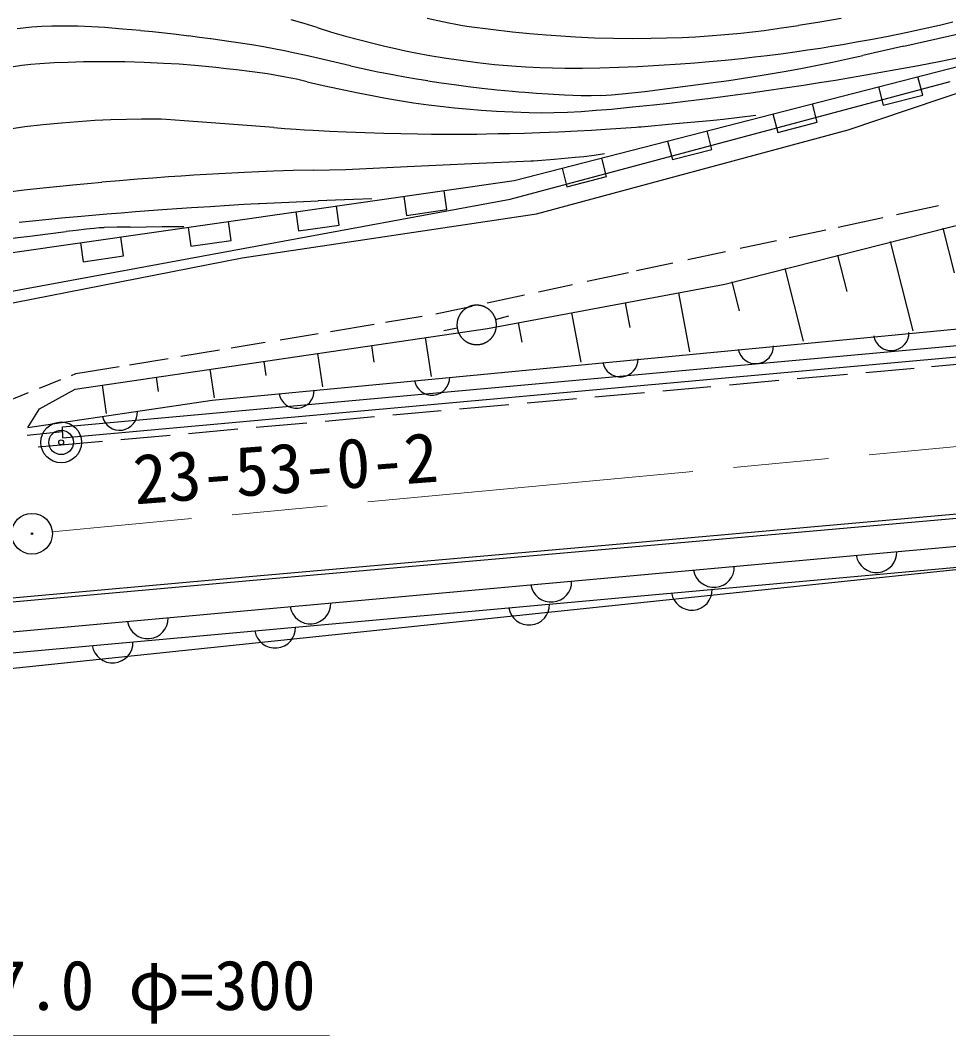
# Model space of a CAD drawing. Units: millimetres, scale not verified. Extents: x 40000 to 680000, y 20000 to 380000.
# Drawn here: x 268104 to 302213, y 277777 to 315108 of the extents above; entities that cross this region are included whole.
import ezdxf
from ezdxf.enums import TextEntityAlignment as Align

# ---------------------------------------------------------------- set-up
doc = ezdxf.new("R2010")
doc.units = ezdxf.units.MM
doc.header["$LTSCALE"] = 1000
doc.linetypes.add('CHAIN', pattern=[18.5, 12, -1.5, 3.5, -1.5])
for name, color, linetype, lineweight in [('M-BGD', 7, 'Continuous', 25), ('M-BMK', 2, 'CHAIN', 13), ('M-BMK-SRVR', 3, 'Continuous', 25), ('M-STR-HTXT', 7, 'Continuous', 13)]:
    doc.layers.add(name, color=color, linetype=linetype, lineweight=lineweight)
doc.styles.add('ＭＳ ゴシック', font='')
doc.styles.get('ＭＳ ゴシック').set_extended_font_data('MS Gothic')

msp = doc.modelspace()

# ---------------------------------------------------------------- linework, layer by layer
at = {"layer": 'M-BGD'}
for p, q in [((278536, 314986), (278056, 315120)), ((283049, 315188), (283450, 315098)), ((283450, 315098), (283851, 315012)), ((297478, 315052), (298258, 315187)), ((268524, 314851), (267992, 314798)), ((268890, 314877), (268524, 314850)), ((269257, 314892), (268890, 314877)), ((269739, 314897), (269257, 314892)), ((270222, 314890), (269739, 314897)), ((270715, 314870), (270222, 314889)), ((271207, 314838), (270715, 314870)), ((271864, 314786), (271207, 314838)), ((272521, 314728), (271864, 314786)), ((272960, 314684), (272521, 314726)), ((279013, 314838), (278536, 314986)), ((279013, 314838), (279533, 314676)), ((283852, 315013), (284100, 314963)), ((284100, 314963), (284349, 314919)), ((284349, 314919), (284599, 314881)), ((284599, 314882), (285395, 314777)), ((285395, 314777), (286193, 314686)), ((295007, 314680), (295438, 314735)), ((295438, 314735), (296068, 314825)), ((296068, 314825), (296697, 314922)), ((296696, 314923), (297478, 315052)), ((300561, 314159), (304334, 315007)), ((300634, 314659), (301255, 314793)), ((301255, 314793), (301876, 314934)), ((301876, 314934), (302367, 315051)), ((273399, 314636), (272960, 314684)), ((273844, 314583), (273399, 314636)), ((274289, 314529), (273844, 314583)), ((274693, 314480), (274289, 314531)), ((275097, 314426), (274693, 314480)), ((275852, 314318), (275098, 314425)), ((279533, 314676), (280057, 314527)), ((280057, 314526), (280579, 314387)), ((280579, 314387), (281102, 314253)), ((286193, 314685), (286807, 314624)), ((286250, 309212), (306719, 314488)), ((286807, 314624), (287422, 314570)), ((287422, 314572), (287959, 314532)), ((287959, 314532), (288496, 314500)), ((288496, 314497), (289198, 314466)), ((289198, 314466), (289901, 314446)), ((289901, 314447), (290590, 314440)), ((290590, 314440), (291279, 314446)), ((291279, 314446), (291849, 314459)), ((291849, 314459), (292419, 314480)), ((292419, 314479), (292906, 314502)), ((292906, 314502), (293392, 314533)), ((293391, 314534), (293983, 314580)), ((293983, 314580), (294574, 314634)), ((294574, 314633), (295007, 314680)), ((298829, 314313), (299340, 314405)), ((299340, 314403), (299988, 314527)), ((299988, 314527), (300634, 314658)), ((276605, 314203), (275852, 314318)), ((277044, 314131), (276606, 314206)), ((277480, 314048), (277044, 314131)), ((277805, 313981), (277480, 314047)), ((278130, 313912), (277805, 313981)), ((281101, 314255), (281495, 314158)), ((281495, 314158), (281890, 314067)), ((281890, 314067), (282254, 313988)), ((282254, 313988), (282619, 313916)), ((296052, 313880), (296561, 313950)), ((296561, 313949), (297030, 314017)), ((297030, 314017), (297499, 314088)), ((297499, 314089), (297908, 314154)), ((297908, 314154), (298317, 314223)), ((298316, 314223), (298829, 314313)), ((299808, 313989), (299056, 313819)), ((300561, 314159), (299808, 313989)), ((270986, 313583), (270424, 313576)), ((271468, 313582), (270986, 313582)), ((271949, 313575), (271468, 313582)), ((272655, 313556), (271949, 313577)), ((278605, 313811), (278129, 313914)), ((279080, 313707), (278605, 313811)), ((279660, 313574), (279080, 313705)), ((282619, 313913), (283147, 313817)), ((283147, 313817), (283677, 313727)), ((283677, 313729), (284289, 313636)), ((284289, 313636), (284902, 313556)), ((292884, 313547), (293407, 313591)), ((293407, 313589), (294006, 313646)), ((294006, 313646), (294605, 313707)), ((294605, 313708), (295073, 313760)), ((295073, 313760), (295541, 313816)), ((295542, 313815), (296052, 313880)), ((297942, 313568), (298499, 313693)), ((298499, 313693), (299055, 313819)), ((301099, 313450), (301928, 313608)), ((301928, 313608), (302509, 313724)), ((268158, 313441), (267786, 313389)), ((268491, 313479), (268158, 313441)), ((268826, 313507), (268491, 313479)), ((269343, 313538), (268826, 313507)), ((269862, 313559), (269343, 313538)), ((270424, 313576), (269862, 313561)), ((273360, 313525), (272655, 313556)), ((273938, 313489), (273360, 313524)), ((274516, 313444), (273938, 313489)), ((274903, 313407), (274516, 313443)), ((275290, 313369), (274903, 313407)), ((275671, 313329), (275290, 313369)), ((276051, 313285), (275671, 313329)), ((276621, 313215), (276051, 313286)), ((277190, 313135), (276621, 313215)), ((280240, 313438), (279660, 313574)), ((280240, 313438), (280630, 313347)), ((280630, 313347), (281021, 313261)), ((281021, 313262), (281241, 313216)), ((281241, 313216), (281463, 313172)), ((284902, 313555), (285530, 313488)), ((285530, 313488), (286159, 313434)), ((286159, 313435), (286680, 313400)), ((286680, 313400), (287202, 313374)), ((287203, 313374), (287655, 313359)), ((287655, 313359), (288108, 313352)), ((288108, 313350), (288754, 313352)), ((288754, 313352), (289399, 313362)), ((289399, 313363), (290088, 313384)), ((290088, 313384), (290777, 313415)), ((290777, 313414), (291569, 313458)), ((291569, 313458), (292361, 313507)), ((292360, 313509), (292884, 313547)), ((295728, 313153), (296236, 313242)), ((296236, 313242), (296846, 313352)), ((296846, 313352), (297456, 313467)), ((297455, 313467), (297699, 313516)), ((297699, 313516), (297942, 313568)), ((299717, 313197), (300270, 313296)), ((300270, 313296), (301099, 313450)), ((277518, 313082), (277190, 313134)), ((277844, 313023), (277518, 313082)), ((278247, 312940), (277844, 313022)), ((278647, 312848), (278247, 312940)), ((278647, 312851), (279231, 312714)), ((281462, 313174), (281849, 313101)), ((281849, 313101), (282235, 313030)), ((282235, 313030), (282654, 312957)), ((282654, 312957), (283074, 312889)), ((283074, 312888), (283561, 312813)), ((286103, 308531), (302272, 312859)), ((293564, 312816), (293849, 312856)), ((293849, 312856), (294134, 312897)), ((294134, 312897), (294676, 312981)), ((294676, 312981), (295219, 313068)), ((295219, 313068), (295728, 313153)), ((297468, 312817), (298058, 312912)), ((298058, 312912), (298611, 313005)), ((298611, 313005), (299164, 313099)), ((299164, 313100), (299717, 313197)), ((301259, 312358), (301084, 313035)), ((279231, 312714), (279818, 312587)), ((279819, 312586), (280458, 312454)), ((283561, 312813), (284048, 312743)), ((284048, 312743), (284553, 312676)), ((284553, 312676), (285059, 312616)), ((285060, 312614), (285624, 312553)), ((285624, 312553), (286189, 312498)), ((286189, 312498), (286416, 312479)), ((286416, 312479), (286643, 312460)), ((286643, 312462), (287067, 312431)), ((290212, 312406), (291050, 312496)), ((291050, 312496), (291886, 312597)), ((291886, 312597), (292725, 312705)), ((292725, 312705), (293564, 312816)), ((294945, 312443), (295521, 312524)), ((295521, 312524), (296199, 312623)), ((296199, 312623), (296877, 312725)), ((296877, 312725), (297468, 312817)), ((298523, 311082), (303507, 312758)), ((299632, 312661), (299806, 311983)), ((280458, 312454), (281098, 312326)), ((281098, 312327), (281459, 312257)), ((281459, 312257), (281821, 312191)), ((281821, 312192), (282187, 312130)), ((282187, 312130), (282554, 312075)), ((287067, 312431), (287492, 312401)), ((287492, 312399), (288100, 312364)), ((288100, 312364), (288709, 312342)), ((288710, 312344), (289072, 312341)), ((289072, 312341), (289435, 312351)), ((289435, 312348), (289824, 312370)), ((289824, 312370), (290213, 312404)), ((291953, 312066), (292541, 312135)), ((292541, 312136), (293456, 312249)), ((293456, 312249), (294370, 312366)), ((294370, 312367), (294945, 312443)), ((299806, 311983), (301259, 312358)), ((282554, 312074), (283099, 312001)), ((283099, 312001), (283645, 311936)), ((283645, 311935), (284062, 311891)), ((284062, 311891), (284480, 311852)), ((284481, 311851), (285039, 311807)), ((285039, 311807), (285597, 311769)), ((285597, 311772), (286200, 311739)), ((286200, 311739), (286804, 311718)), ((286804, 311716), (287257, 311710)), ((287257, 311710), (287711, 311716)), ((287712, 311715), (288209, 311732)), ((288209, 311732), (288705, 311758)), ((288705, 311758), (289266, 311798)), ((289266, 311798), (289826, 311846)), ((289826, 311845), (290595, 311921)), ((290595, 311921), (291364, 312001)), ((291364, 312001), (291953, 312066)), ((297386, 311359), (297211, 312037)), ((270227, 311379), (269612, 311330)), ((270842, 311418), (270227, 311379)), ((271426, 311446), (270842, 311419)), ((272011, 311463), (271426, 311446)), ((272555, 311472), (272011, 311464)), ((273099, 311474), (272555, 311472)), ((273279, 311471), (273098, 311474)), ((273459, 311462), (273279, 311471)), ((273793, 311439), (273460, 311462)), ((274126, 311416), (273793, 311439)), ((274953, 311355), (274126, 311416)), ((275781, 311293), (274953, 311355)), ((292178, 311311), (293447, 311428)), ((293447, 311429), (293689, 311452)), ((293689, 311452), (293930, 311479)), ((293929, 311477), (294531, 311549)), ((294531, 311549), (295132, 311623)), ((295758, 311663), (295933, 310985)), ((295933, 310985), (297386, 311359)), ((268273, 311187), (267714, 311109)), ((268942, 311266), (268273, 311188)), ((269612, 311331), (268942, 311266)), ((276598, 311229), (275781, 311292)), ((277414, 311164), (276598, 311229)), ((277414, 311165), (277824, 311133)), ((277824, 311133), (278233, 311103)), ((278233, 311103), (278548, 311081)), ((278548, 311081), (278863, 311063)), ((278863, 311065), (279471, 311034)), ((279471, 311034), (280078, 311007)), ((280078, 311004), (280767, 310977)), ((280767, 310977), (281455, 310955)), ((286634, 310962), (287191, 310981)), ((287065, 307991), (298523, 311082)), ((287191, 310983), (287876, 311011)), ((287876, 311011), (288561, 311043)), ((288561, 311041), (289086, 311069)), ((289086, 311069), (289610, 311101)), ((289610, 311101), (290171, 311138)), ((290171, 311138), (290732, 311179)), ((290732, 311181), (290820, 311188)), ((290820, 311188), (290909, 311196)), ((290909, 311195), (292178, 311311)), ((293512, 310361), (293337, 311039)), ((281455, 310956), (282082, 310941)), ((282082, 310941), (282709, 310931)), ((282709, 310932), (283211, 310927)), ((283211, 310927), (283712, 310924)), ((283713, 310923), (284115, 310923)), ((284115, 310923), (284518, 310925)), ((284517, 310924), (284876, 310927)), ((284876, 310927), (285234, 310932)), ((285235, 310933), (285656, 310940)), ((285656, 310940), (286077, 310949)), ((286077, 310947), (286634, 310962)), ((291885, 310665), (292060, 309987)), ((292060, 309987), (293512, 310361)), ((284694, 309840), (286865, 309939)), ((286865, 309938), (286912, 309940)), ((286912, 309940), (286959, 309944)), ((286959, 309945), (287722, 310007)), ((287722, 310007), (288485, 310070)), ((288485, 310071), (288647, 310086)), ((288647, 310086), (288809, 310105)), ((288809, 310103), (289191, 310153)), ((289191, 310153), (289572, 310205)), ((289639, 309363), (289464, 310041)), ((275872, 309491), (275402, 309465)), ((276342, 309514), (275872, 309491)), ((276871, 309538), (276342, 309514)), ((277400, 309560), (276871, 309538)), ((278132, 309583), (277400, 309560)), ((278864, 309595), (278132, 309583)), ((278864, 309596), (279465, 309606)), ((279465, 309606), (280065, 309628)), ((280065, 309628), (282321, 309731)), ((282321, 309731), (284694, 309840)), ((288011, 309666), (288186, 308988)), ((267736, 306557), (286250, 309212)), ((270568, 309101), (270038, 309049)), ((271099, 309150), (270568, 309101)), ((271752, 309209), (271098, 309152)), ((272406, 309264), (271752, 309209)), ((272978, 309309), (272406, 309265)), ((273551, 309351), (272978, 309309)), ((274018, 309382), (273551, 309351)), ((274484, 309413), (274018, 309382)), ((274943, 309441), (274484, 309413)), ((275402, 309468), (274943, 309441)), ((288186, 308988), (289639, 309363)), ((293992, 305406), (309556, 309363)), ((268244, 308859), (267670, 308792)), ((268818, 308923), (268244, 308859)), ((269428, 308989), (268818, 308924)), ((270038, 309052), (269428, 308989)), ((283774, 308150), (283674, 308843)), ((263427, 304345), (286103, 308531)), ((276851, 308360), (276313, 308332)), ((276874, 308362), (276851, 308361)), ((276896, 308363), (276874, 308362)), ((277973, 308410), (276896, 308359)), ((279049, 308462), (277973, 308410)), ((279367, 308480), (279049, 308465)), ((279685, 308494), (279367, 308480)), ((280350, 308521), (279685, 308493)), ((281014, 308547), (280350, 308521)), ((282190, 308630), (282289, 307937)), ((271812, 308019), (271285, 307975)), ((272339, 308061), (271812, 308019)), ((272830, 308101), (272338, 308063)), ((273322, 308137), (272830, 308101)), ((273857, 308174), (273322, 308135)), ((274393, 308210), (273857, 308174)), ((275084, 308256), (274393, 308211)), ((275776, 308299), (275084, 308256)), ((276313, 308332), (275776, 308300)), ((276258, 306377), (287065, 307991)), ((278230, 308062), (278330, 307369)), ((279814, 307582), (279715, 308275)), ((282289, 307937), (283774, 308150)), ((300293, 307968), (301844, 308303)), ((268546, 307725), (268066, 307676)), ((269027, 307772), (268546, 307725)), ((269615, 307828), (269027, 307772)), ((270202, 307882), (269615, 307828)), ((270744, 307929), (270202, 307882)), ((271285, 307976), (270744, 307929)), ((275855, 307014), (275756, 307707)), ((298149, 307504), (299790, 307859)), ((269116, 307250), (268448, 307164)), ((269784, 307335), (269116, 307250)), ((270159, 307384), (269784, 307337)), ((270533, 307429), (270159, 307384)), ((270674, 307443), (270534, 307427)), ((270815, 307458), (270674, 307443)), ((271002, 307473), (270815, 307457)), ((271190, 307483), (271002, 307473)), ((271667, 307499), (271190, 307485)), ((272144, 307508), (271667, 307499)), ((272144, 307507), (273312, 307521)), ((273312, 307521), (274117, 307530)), ((274271, 307494), (274370, 306801)), ((278330, 307369), (279814, 307582)), ((296355, 307117), (297695, 307406)), ((302004, 307462), (302420, 305821)), ((268125, 307123), (267803, 307080)), ((268448, 307165), (268125, 307123)), ((270311, 306926), (270411, 306233)), ((271895, 306446), (271796, 307139)), ((274370, 306801), (275855, 307014)), ((294552, 306727), (295892, 307017)), ((300065, 306971), (300897, 303689)), ((292627, 306311), (294008, 306609)), ((263687, 303906), (276258, 306377)), ((270411, 306233), (271895, 306446)), ((290742, 305904), (292083, 306193)), ((298126, 306479), (298465, 305141)), ((275148, 301143), (324536, 305864)), ((288936, 305513), (290444, 305839)), ((296188, 305988), (296866, 303312)), ((285263, 303779), (293992, 305406)), ((287137, 305125), (288395, 305397)), ((294249, 305497), (294520, 304427)), ((269648, 300162), (322887, 305009)), ((285253, 304717), (286634, 305016)), ((292292, 305089), (292696, 302920)), ((290326, 304723), (290495, 303814)), ((269671, 299753), (322826, 304582)), ((283368, 304310), (284709, 304600)), ((288360, 304356), (288698, 302538)), ((279503, 303669), (281104, 303935)), ((281523, 304004), (282865, 304227)), ((285567, 304109), (286049, 304241)), ((286393, 303990), (286526, 303279)), ((270122, 301549), (285263, 303779)), ((277654, 303363), (279042, 303593)), ((284153, 303783), (283661, 303692)), ((275846, 303063), (277105, 303272)), ((281004, 303152), (281095, 302537)), ((282983, 303443), (283194, 302013)), ((274001, 302757), (275426, 302993)), ((279026, 302860), (279207, 301632)), ((270143, 302117), (271732, 302381)), ((272110, 302443), (273536, 302680)), ((277047, 302569), (277124, 302046)), ((301579, 302379), (303478, 302550)), ((269980, 302052), (270143, 302117)), ((275068, 302278), (275222, 301232)), ((296643, 301935), (298499, 302102)), ((299174, 302163), (300946, 302322)), ((268812, 301584), (269594, 301897)), ((271111, 301695), (271264, 300655)), ((273090, 301986), (273166, 301466)), ((291707, 301491), (293479, 301650)), ((294154, 301711), (295968, 301874)), ((267532, 301071), (268402, 301419)), ((268810, 300821), (270122, 301549)), ((268810, 300821), (270122, 301549)), ((289218, 301267), (291032, 301430)), ((268378, 300133), (275148, 301143)), ((284240, 300818), (286054, 300982)), ((286728, 301042), (288543, 301206)), ((268378, 300133), (268810, 300821)), ((268378, 300133), (268810, 300821)), ((279304, 300374), (281118, 300537)), ((281793, 300598), (283565, 300758)), ((269671, 299753), (269648, 300162)), ((276772, 300146), (278629, 300313)), ((268350, 299852), (269658, 299991)), ((271795, 299698), (273608, 299861)), ((274283, 299922), (276097, 300085)), ((268757, 299425), (271119, 299637)), ((289732, 295827), (304529, 297139)), ((289745, 295678), (304543, 296989)), ((261292, 292031), (308823, 296346)), ((276515, 294656), (289732, 295827)), ((276528, 294506), (289745, 295678)), ((261368, 291263), (308865, 295586)), ((261432, 290612), (308865, 295586)), ((261634, 293320), (276515, 294656)), ((261648, 293170), (276528, 294506))]:
    msp.add_line(p, q, dxfattribs=at)
msp.add_lwpolyline([(285595, 303969), (285593, 303982), (285592, 303995), (285590, 304007), (285589, 304020), (285586, 304032), (285584, 304045), (285582, 304057), (285579, 304070), (285576, 304082), (285573, 304094), (285569, 304107), (285566, 304119), (285562, 304131), (285558, 304143), (285554, 304155), (285549, 304167), (285545, 304179), (285540, 304190), (285535, 304202), (285530, 304213), (285524, 304225), (285519, 304236), (285513, 304248), (285507, 304259), (285501, 304270), (285494, 304281), (285487, 304292), (285481, 304302), (285474, 304313), (285467, 304323), (285459, 304334), (285452, 304344), (285444, 304354), (285436, 304364), (285428, 304374), (285420, 304383), (285411, 304393), (285403, 304402), (285394, 304411), (285385, 304420), (285376, 304429), (285367, 304438), (285358, 304447), (285348, 304455), (285338, 304463), (285329, 304471), (285319, 304479), (285309, 304487), (285298, 304495), (285288, 304502), (285278, 304509), (285267, 304516), (285256, 304523), (285246, 304530), (285235, 304536), (285224, 304542), (285212, 304548), (285201, 304554), (285190, 304560), (285178, 304565), (285167, 304571), (285155, 304576), (285143, 304580), (285132, 304585), (285120, 304590), (285108, 304594), (285096, 304598), (285084, 304602), (285071, 304605), (285059, 304609), (285047, 304612), (285035, 304615), (285022, 304617), (285010, 304620), (284997, 304622), (284985, 304624), (284972, 304626), (284960, 304628), (284947, 304629), (284934, 304630), (284922, 304631), (284909, 304632), (284896, 304633), (284884, 304633), (284871, 304633), (284858, 304633), (284846, 304633), (284833, 304632), (284820, 304631), (284808, 304630), (284795, 304629), (284782, 304628), (284770, 304626), (284757, 304624), (284745, 304622), (284732, 304620), (284720, 304617), (284708, 304614), (284695, 304611), (284683, 304608), (284671, 304605), (284659, 304601), (284646, 304597), (284634, 304593), (284622, 304589), (284611, 304584), (284599, 304580), (284587, 304575), (284575, 304570), (284564, 304564), (284553, 304559), (284541, 304553), (284530, 304547), (284519, 304541), (284508, 304535), (284497, 304528), (284486, 304522), (284475, 304515), (284465, 304508), (284454, 304501), (284444, 304493), (284434, 304486), (284424, 304478), (284414, 304470), (284404, 304462), (284395, 304454), (284385, 304445), (284376, 304437), (284367, 304428), (284358, 304419), (284349, 304410), (284340, 304401), (284332, 304391), (284323, 304382), (284315, 304372), (284307, 304362), (284299, 304352), (284291, 304342), (284284, 304332), (284277, 304321), (284269, 304311), (284262, 304300), (284256, 304290), (284249, 304279), (284243, 304268), (284236, 304257), (284230, 304246), (284225, 304234), (284219, 304223), (284214, 304211), (284208, 304200), (284203, 304188), (284199, 304176), (284194, 304165), (284190, 304153), (284185, 304141), (284182, 304129), (284178, 304117), (284174, 304104), (284171, 304092), (284168, 304080), (284165, 304067), (284162, 304055), (284160, 304043), (284158, 304030), (284155, 304018), (284154, 304005), (284152, 303992), (284151, 303980), (284150, 303967), (284149, 303955), (284148, 303942), (284147, 303929), (284147, 303917), (284147, 303904), (284147, 303891), (284148, 303878), (284148, 303866), (284149, 303853), (284150, 303840), (284152, 303828), (284153, 303815), (284155, 303803), (284157, 303790), (284159, 303778), (284161, 303765), (284164, 303753), (284167, 303740), (284170, 303728), (284173, 303716), (284177, 303704), (284180, 303691), (284184, 303679), (284188, 303667), (284193, 303655), (284197, 303644), (284202, 303632), (284207, 303620), (284212, 303609), (284217, 303597), (284223, 303586), (284229, 303574), (284235, 303563), (284241, 303552), (284247, 303541), (284254, 303530), (284260, 303519), (284267, 303509), (284274, 303498), (284281, 303488), (284289, 303478), (284297, 303467), (284304, 303457), (284312, 303447), (284320, 303438), (284329, 303428), (284337, 303419), (284346, 303409), (284355, 303400), (284364, 303391), (284373, 303383), (284382, 303374), (284392, 303365), (284401, 303357), (284411, 303349), (284421, 303341), (284431, 303333), (284441, 303325), (284451, 303318), (284461, 303311), (284472, 303304), (284483, 303297), (284493, 303290), (284504, 303283), (284515, 303277), (284526, 303271), (284538, 303265), (284549, 303259), (284560, 303254), (284572, 303248), (284583, 303243), (284595, 303238), (284607, 303233), (284619, 303229), (284631, 303225), (284643, 303220), (284655, 303217), (284667, 303213), (284679, 303209), (284691, 303206), (284704, 303203), (284716, 303200), (284728, 303198), (284741, 303195), (284753, 303193), (284766, 303191), (284778, 303189), (284791, 303188), (284804, 303186), (284816, 303185), (284829, 303184), (284842, 303184), (284854, 303183), (284867, 303183), (284880, 303183), (284892, 303183), (284905, 303184), (284918, 303185), (284930, 303185), (284943, 303187), (284956, 303188), (284968, 303190), (284981, 303191), (284993, 303193), (285006, 303196), (285018, 303198), (285031, 303201), (285043, 303204), (285055, 303207), (285068, 303210), (285080, 303213), (285092, 303217), (285104, 303221), (285116, 303225), (285128, 303230), (285140, 303234), (285151, 303239), (285163, 303244), (285175, 303249), (285186, 303255), (285197, 303260), (285209, 303266), (285220, 303272), (285231, 303278), (285242, 303285), (285253, 303291), (285264, 303298), (285274, 303305), (285285, 303312), (285295, 303319), (285305, 303327), (285315, 303334), (285325, 303342), (285335, 303350), (285345, 303358), (285354, 303367), (285364, 303375), (285373, 303384), (285382, 303393), (285391, 303402), (285400, 303411), (285409, 303420), (285417, 303430), (285425, 303439), (285433, 303449), (285441, 303459), (285449, 303469), (285457, 303479), (285464, 303490), (285471, 303500), (285478, 303511), (285485, 303521), (285492, 303532), (285498, 303543), (285505, 303554), (285511, 303565), (285517, 303576), (285522, 303588), (285528, 303599), (285533, 303611), (285538, 303622), (285543, 303634), (285548, 303646), (285552, 303658), (285557, 303670), (285561, 303682), (285565, 303694), (285568, 303706), (285572, 303718), (285575, 303730), (285578, 303743), (285581, 303755), (285583, 303767), (285586, 303780), (285588, 303792), (285590, 303805), (285591, 303817), (285593, 303830), (285594, 303843), (285595, 303855), (285596, 303868), (285597, 303881), (285597, 303893), (285597, 303906), (285597, 303919), (285597, 303931), (285596, 303944), (285596, 303957)], close=True, dxfattribs=at)
for centre, radius, start, end in [((300101, 303618), 652, 190.1378, 0.9753), ((295125, 303134), 652, 190.1378, 0.9753), ((290148, 302650), 652, 190.1378, 0.9753), ((283227, 301980), 652, 190.131, 0.9686), ((278251, 301496), 652, 190.131, 0.9686), ((271756, 300689), 652, 193.066, 3.9035), ((299560, 295557), 752, 189.1378, 1.238), ((293585, 295015), 752, 189.1378, 1.238), ((287609, 294472), 752, 189.1378, 1.238), ((292773, 294173), 752, 189.1499, 1.2502), ((278760, 293669), 752, 189.1367, 1.2369), ((286798, 293629), 752, 189.1499, 1.2502), ((272784, 293127), 752, 189.1367, 1.2369), ((277467, 292780), 752, 189.1499, 1.2502), ((271492, 292236), 752, 189.1499, 1.2502)]:
    msp.add_arc(centre, radius, start, end, dxfattribs=at)
at = {"layer": 'M-BMK'}
msp.add_line((311236, 300258), (269279, 296307), dxfattribs=at)
at = {"layer": 'M-BMK-SRVR'}
for centre, radius in [((269604, 299590), 750), ((269604, 299590), 450), ((269604, 299590), 90), ((268533, 296231), 750), ((268533, 296231), 29.9)]:
    msp.add_circle(centre, radius, dxfattribs=at)
at = {"layer": 'M-STR-HTXT'}
msp.add_line((257934, 277777), (279469, 277796), dxfattribs=at)

# ---------------------------------------------------------------- texts
at = {"layer": 'M-BMK-SRVR', "style": 'ＭＳ ゴシック'}
msp.add_text('23-53-0-2', height=1833, rotation=4.304, dxfattribs=at).set_placement((272363, 296761), align=Align.BOTTOM_LEFT)
at = {"layer": 'M-STR-HTXT', "style": 'ＭＳ ゴシック'}
msp.add_text('土管 L=7.0 φ=300', height=1833, dxfattribs=at).set_placement((258345, 278170), align=Align.BOTTOM_LEFT)

doc.saveas('drawing.dxf')
